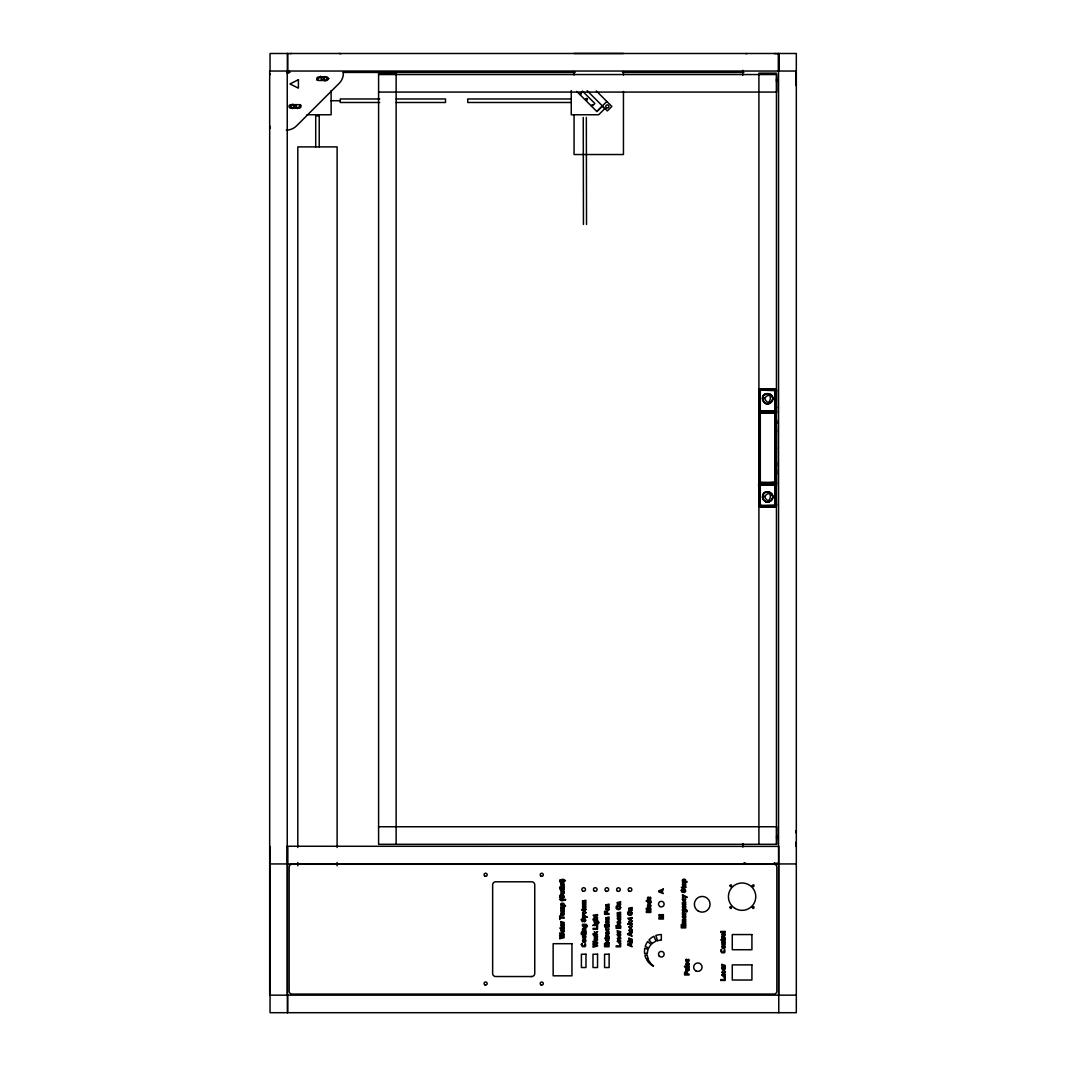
<?xml version="1.0" encoding="UTF-8"?>
<svg xmlns="http://www.w3.org/2000/svg" width="1066" height="1066" viewBox="0 0 1066 1066"><rect width="100%" height="100%" fill="white"/><g stroke="black" fill="none" stroke-linecap="round" stroke-linejoin="round"><path stroke-width="1.5" d="M759.485 464.336L759.485 466.668L759.392 462.191L759.125 484.324L775.115 484.71L776.408 483.804L776.368 482.445L758.899 482.445L758.899 483.991M759.485 447.787L759.485 427.533M758.965 390.662L760.271 389.436L775.009 389.317L776.408 390.716L760.271 390.089L758.872 390.929L759.392 389.823M776.408 504.564L776.168 505.924L775.009 506.23L759.179 505.497L759.392 487.269M758.872 473.117L758.899 474.343L758.899 470.386L758.872 474.223M758.899 462.457L758.979 464.203L759.485 448.04L759.392 449.905L758.872 448.48M759.005 433.476C759.192 428.199 759.498 436.354 758.872 432.263M776.408 390.995L775.302 388.877L759.365 389.17L759.458 408.238L759.458 407.079M758.872 390.369L759.951 388.877L775.955 389.21L775.275 388.917L776.408 390.249L776.368 407.812L775.608 408.345L776.368 407.305L775.608 407.332L776.075 389.343L759.951 388.877L758.872 390.369L759.965 389.277L775.009 389.61C777.207 389.183 776.701 391.528 775.608 389.756M775.608 488.481L775.875 506.403L759.965 506.696L776.075 506.23L776.368 504.778L775.608 505.564L758.899 505.324L759.325 506.35L775.115 506.723L759.991 506.483L758.872 505.431L758.872 504.564L760.271 506.723L760.271 388.837L775.315 388.983L776.368 389.916L759.965 389.103L758.872 390.249L760.271 388.877L759.125 390.476L759.991 389.69L775.275 389.69L775.302 506.696L776.381 505.044M775.315 506.084L776.408 505.324L776.075 488.481C775.555 487.069 776.634 487.269 775.528 488.481M775.608 482.218L776.408 482.991L776.408 466.188L775.542 466.721L775.542 464.629L776.408 464.31L776.408 430.744M775.608 449.959C777.554 445.601 774.649 443.723 776.408 447.067M775.608 433.689C777.807 431.104 774.462 413.435 776.408 422.935M776.101 408.065L776.408 407.065L775.608 408.331M759.392 389.17C760.631 388.624 757.793 390.662 759.965 388.903L775.009 388.89L775.009 506.71L775.875 506.417L776.275 505.324L775.009 506.723L759.232 506.27L758.872 504.791L760.271 506.23L775.009 506.35L776.408 505.324L775.009 506.51L759.179 505.937L759.392 488.268M776.168 470.466L776.368 474.343L776.408 468.547M775.995 431.304L775.995 429.371L775.875 433.635C776.288 429.278 775.209 432.769 776.408 429.145M571.283 90.57L571.243 114.782L598.679 114.742L604.782 108.639L602.303 106.147L596.893 111.557L576.706 91.383M776.408 470.492L776.368 474.343M775.782 448.04L776.275 449.732C776.368 444.549 775.395 449.959 775.875 449.905L776.381 447.907L775.875 449.905M775.542 431.517L776.408 432.476L776.381 429.638M776.381 466.348L776.381 464.323L776.381 466.348C774.822 453.383 776.434 469.267 776.408 465.202M758.872 429.038L758.872 420.057M760.271 389.676L775.009 388.97L776.368 390.023L775.275 389.077L759.965 389.277L758.872 390.249L759.752 506.63M775.608 506.563L775.808 390.263C776.701 389.183 776.155 389.73 775.009 389.17M759.392 407.505L759.272 389.983L758.872 390.929M758.899 411.569L775.009 410.863L776.408 411.756L759.485 411.476L759.392 418.645M759.365 505.324L758.899 504.751L759.179 505.497M758.979 505.244L759.392 487.868M775.875 407.305L776.101 390.076M759.205 407.079L759.738 388.997L759.645 505.377C759.978 507.296 758.446 505.297 759.965 506.457M776.075 488.481L775.608 505.564M758.965 413.115L775.115 413.115L775.009 411.902L759.991 411.929L758.899 413.115L776.408 413.115L776.408 407.079L775.608 408.131M759.485 470.519L759.179 474.29M758.899 423.908L758.899 420.177L758.872 424.548M758.872 467.987L758.899 464.456L758.872 466.109M775.542 468.6L776.408 466.602M758.872 469.986L759.485 468.574M775.875 488.268L775.608 486.256M758.979 423.895L758.899 420.177M776.408 424.654L776.408 425.907L775.542 425.694M776.408 421.283L776.368 420.177L776.301 423.895L776.168 412.129L759.991 411.929L776.408 412.755M775.995 466.602L775.635 464.896M759.272 466.602L759.099 464.323L758.899 466.348M758.872 430.664L758.899 429.638M758.872 471.465L758.899 470.386M759.392 407.865L758.872 407.079L759.392 408.584M758.872 426.84L759.485 425.707M775.608 408.744L776.408 407.079L775.608 407.785M776.408 426.933L776.381 427.786L775.542 427.506M775.528 484.644L776.381 483.644L776.368 487.135M759.392 487.402C759.179 490.48 757.193 481.126 760.271 483.058L776.368 482.445M776.381 470.386C775.075 471.932 776.861 477.235 775.782 470.519L775.608 474.263M759.485 431.783L758.979 429.545L758.899 433.369M775.528 390.156L775.528 505.404L776.381 505.564L775.275 506.483L760.271 506.59C757.606 504.365 760.538 507.403 759.485 506.443M775.608 487.775C777.434 489.201 774.902 486.376 776.101 487.628M759.205 472.491L759.392 474.277L759.272 470.492L759.392 472.505M758.872 422.856L758.899 421.949M759.019 472.491L759.099 470.466M758.979 411.796L759.365 411.076L758.872 412.928M762.576 399.137L763.762 401.962C757.18 392.594 776.341 390.702 772.197 400.909C763.642 412.116 756.74 388.33 770.971 394.82M762.55 496.903C762.67 487.735 777.327 493.145 771.531 500.181C761.657 508.629 758.499 486.442 770.985 493.078C766.601 488.828 759.605 495.77 763.762 500.194L762.576 497.382M772.703 398.191L771.518 395.366C775.675 399.79 768.706 406.719 764.309 402.508M775.542 423.842L776.368 420.177L776.301 423.895L776.368 420.177M772.73 496.903C772.903 501.073 767.347 503.645 764.309 500.74C768.693 504.951 775.675 498.035 771.518 493.611L772.703 496.423M776.155 421.976L775.995 423.868L776.101 420.27L776.381 423.908C777.327 421.31 774.795 421.39 775.782 423.855L775.608 420.324M776.155 463.963L775.608 462.138C776.714 467.854 776.008 459.273 776.408 463.603M762.55 398.671C762.35 394.473 767.96 391.928 770.985 394.833M772.73 398.671C772.903 402.855 767.32 405.413 764.295 402.495M775.782 470.519L775.875 474.277M760.271 506.696L760.271 389.05M776.315 431.304L776.168 429.451L776.381 431.41M758.899 431.397L759.485 429.318M758.899 407.812L759.392 412.795M775.875 407.998L776.408 407.065L775.608 407.572M775.315 506.283L759.991 505.884L775.009 505.471L759.738 505.817L775.275 505.884L776.261 504.978L775.009 506.257L759.965 506.283L775.275 506.23L760.271 505.67M776.168 447.947L776.275 449.732M759.005 487.882L759.005 487.762M776.368 407.372L775.635 408.345L776.275 407.692M776.408 505.324L776.101 506.137L776.275 389.65M758.899 464.256L759.179 462.258L759.165 463.937M795.916 85.533L796.062 71.116M758.899 482.858L759.645 484.617M758.872 485.51L759.392 484.724M758.899 483.271L775.275 483.644L776.381 482.858L776.408 484.204M775.528 506.63L775.995 389.303M759.485 484.084L775.808 484.537M775.115 484.71L775.009 483.644L759.991 483.644L775.115 484.71L760.271 484.71L775.009 484.404M776.168 431.703L775.875 433.635M759.099 447.613L759.005 445.855L759.205 447.387M775.542 464.043L775.875 462.191L775.782 464.07M758.899 487.708L759.392 486.949M759.738 483.045L775.115 482.445M775.542 447.493L775.875 445.681L776.408 447.773L775.542 447.787M758.899 487.135L759.392 486.402M775.009 389.903L759.991 389.69L775.115 390.103L775.115 388.85M776.368 409.051L775.608 409.904M758.899 486.349L759.392 485.67M776.301 505.817L775.995 506.27M759.738 411.409L775.115 410.863M776.368 485.363L775.608 484.59M776.368 409.957L775.608 410.743M775.608 445.628L776.408 448.933L776.315 448M759.485 505.724L759.991 506.643M759.392 432.01L759.179 433.556L759.485 431.517M775.608 487.588L776.408 488.508L775.608 486.789M776.275 433.476L775.995 431.757L776.101 433.556M758.899 449.639L758.872 447.773L759.392 449.905L759.392 448.253M775.995 448L776.101 449.825M776.408 412.395L776.368 411.556L776.368 412.262M776.368 413.648L775.608 414.208M759.272 431.304L759.272 429.371L759.325 431.064M759.272 431.757L759.179 433.556M775.009 506.257L759.991 506.23L775.542 506.563M776.368 415.14L775.608 415.607M776.501 81.722L776.501 78.751M776.634 838.689L776.634 835.717M759.179 449.825L758.899 445.948M292.87 104.148L290.565 106.453L292.804 108.679M317.015 80.003L320.799 76.219M297.334 108.612L300.785 105.161M324.93 81.016L327.235 78.711L324.997 76.486M580.277 94.834L581.263 93.848L580.517 93.102L582.502 91.116L594.908 103.522L592.923 105.507L592.176 104.761L591.19 105.761M596.893 111.464L606.86 101.483M776.368 451.424L775.608 451.651M776.368 435.128L775.608 435.354M775.608 409.224L776.368 408.331M776.035 464.749L775.542 464.336M775.608 411.756L776.301 411.796M776.275 453.29L775.608 453.396M759.965 506.084L775.009 505.897M776.275 436.967L775.608 437.06M776.301 464.203L776.368 462.457L776.315 464.083M775.608 417.112L776.368 416.753M775.608 418.698L776.368 418.432M776.275 455.129L775.608 455.155M776.275 438.766L775.608 438.792M745.854 53.713L746.933 53.58M759.645 506.577L758.899 505.604M775.315 506.67L760.271 506.51M775.875 472.505L776.101 474.29M775.009 412.729L759.991 412.515L775.115 413.115M760.271 482.831L775.275 483.058M760.271 411.17L775.275 411.369M775.009 411.743L760.271 411.929L775.275 411.929L759.951 410.89M775.009 483.484L760.271 483.191M760.271 412.515L775.275 412.515M775.115 390.103L759.965 389.49M760.271 411.369L775.009 411.249M775.009 482.925L759.951 482.445M760.271 506.337L775.009 506.47M775.009 389.61L759.965 389.277L776.275 389.903M778.513 53.713L774.302 53.58M796.315 71.036L269.685 71.036L269.685 995.164L796.315 995.164M286.887 72.435L290.005 72.435M342.879 72.435L575.16 72.435M622.517 72.435L743.881 72.435M378.59 74.54L776.661 74.54L776.661 92.076L378.59 92.076M379.723 98.978L340.254 98.978L340.254 102.483L379.723 102.483M396.166 98.978L445.508 98.978L445.508 102.483L396.166 102.483M571.349 98.978L467.747 98.978L467.747 102.483L571.349 102.483M330.886 100.724L340.254 100.724M319.2 115.888L315.709 115.888L315.709 146.895M760.271 389.436L775.315 389.49M378.59 826.75L776.661 826.75L776.661 844.299L378.59 844.299L378.59 73.141L396.139 73.141L396.139 844.299M286.887 846.257L778.766 846.404L778.766 1012.7M774.449 863.3L778.66 863.3M778.66 863.727L774.449 863.727L774.449 862.634M796.315 863.94L269.898 863.94L269.898 995.164M306.941 114.742L331.153 114.782L331.113 90.57M531.721 976.549L496.156 976.523A3.105 3.105 0 0 1 492.639 973.018L492.639 885.3A3.105 3.105 0 0 1 496.156 881.795L531.241 881.795A3.105 3.105 0 0 1 534.746 885.3L534.746 973.018A3.105 3.105 0 0 1 531.721 976.549L531.241 976.523M760.271 483.817L775.275 484.191M760.271 412.089L775.009 412.369M775.608 456.928L776.368 456.981M775.608 440.538L776.368 440.578M684.465 882.981L683.772 882.981A1.559 1.559 0 0 0 682.453 884.287C681.84 886.885 686.411 886.899 685.798 884.287A1.572 1.572 0 0 0 685.331 883.434M649.527 904.128L648.821 904.128A1.599 1.599 0 0 0 647.968 904.581A1.559 1.559 0 0 0 647.515 905.434C646.902 908.032 651.473 908.045 650.846 905.434M723.894 933.017L723.201 933.017A1.559 1.559 0 0 0 721.882 934.322C721.269 936.921 725.839 936.934 725.226 934.322M723.894 945.196L723.201 945.196A1.559 1.559 0 0 0 721.882 946.501C721.269 949.1 725.839 949.113 725.226 946.501M584.568 935.268L583.862 935.268A1.559 1.559 0 0 0 582.556 936.561C581.943 939.173 586.513 939.173 585.887 936.561A1.572 1.572 0 0 0 585.434 935.721M596.214 937.707L595.508 937.707A1.599 1.599 0 0 0 594.641 938.147A1.559 1.559 0 0 0 594.202 938.999C593.589 941.611 598.159 941.611 597.533 938.999M584.568 939.093L583.862 939.093A1.559 1.559 0 0 0 582.556 940.399C581.943 942.997 586.513 942.997 585.887 940.399A1.572 1.572 0 0 0 585.434 939.546M775.608 442.257L776.368 442.403M775.608 458.7L776.368 458.833M775.608 475.996L776.368 476.196M747.079 863.873L744.108 862.634M775.608 443.962L776.368 444.202M775.608 460.432L776.368 460.672M775.608 477.688L776.368 477.994M775.608 488.001L776.408 488.481M775.608 479.3L776.368 479.727M758.872 472.465L759.005 474.317M775.608 480.819L776.408 481.672M775.608 483.484L775.782 484.084M775.608 485.51L776.368 486.349M759.392 409.744L758.899 409.051M758.899 407.385L759.392 408.105M759.392 506.337L758.872 505.124M759.392 409.064L758.899 408.331M596.294 90.916L611.831 106.453L607.367 110.917L587.126 90.677M775.875 390.036L775.782 389.13M759.005 505.884L759.179 389.383M795.636 830.894L796.195 832.999M758.899 447.84L759.005 449.732M758.872 412.409L758.872 413.115M586.34 117.42L586.527 224.433M583.249 117.433L583.448 224.433M796.049 842.113L796.049 846.324M778.766 53.487L778.766 71.036M778.553 53.487L778.553 995.164M778.513 53.58L778.513 71.116M776.448 844.299L776.448 73.141L758.912 73.141L758.912 844.299M742.869 843.512L742.869 847.11M742.722 70.329L742.722 75.326M623.45 53.487L574.068 53.487M623.45 71.555L623.45 75.02M623.45 91.463L623.45 154.53L574.068 154.53L574.068 114.702M574.068 71.555L574.068 75.02M337.109 847.483L337.109 146.895L297.814 146.895L297.814 847.483M337.109 862.461L337.109 865.779M319.227 115.888L319.227 146.895M297.814 862.461L297.814 865.779M287.58 53.487L287.58 71.036M287.58 846.404L287.58 863.94M287.58 995.164L287.58 1012.7M287.514 53.487L287.514 71.036M287.514 846.404L287.514 1012.7M287.234 71.036L287.234 995.164M270.044 71.036L270.044 53.487L796.315 53.487L796.315 1012.7L270.044 1012.7L270.044 995.164M270.044 846.404L270.044 863.94M659.174 956.002A2.772 2.772 0 0 1 658.535 954.376M658.535 954.07A2.772 2.772 0 0 1 660.254 951.632A2.812 2.812 0 0 1 663.812 952.897A2.812 2.812 0 0 1 662.905 956.535A2.812 2.812 0 0 1 659.174 956.015M649.354 904.128A1.599 1.599 0 0 1 650.66 905.42M684.252 883.008A1.559 1.559 0 0 1 685.092 883.434M723.681 945.222A1.559 1.559 0 0 1 724.96 946.475M723.681 933.043A1.559 1.559 0 0 1 724.96 934.309M584.355 939.119A1.559 1.559 0 0 1 585.181 939.546M584.355 935.282A1.559 1.559 0 0 1 585.181 935.721M596.041 937.707A1.599 1.599 0 0 1 597.346 938.999M339.161 53.487A4.211 4.211 0 0 1 340.774 53.806M286.301 130.119A14.418 14.418 0 0 0 296.495 125.908L339.161 83.361A14.324 14.324 0 0 0 343.372 73.208M269.685 75.246A2.105 2.105 0 0 1 270.311 73.754M270.258 128.013A4.211 4.211 0 0 1 269.685 125.908M289.339 71.036A1.865 1.865 0 0 1 287.234 73.141M290.392 53.766A2.105 2.105 0 0 1 291.444 53.487M616.908 926.154L616.894 927.447L617.92 927.447L617.747 925.834L616.908 926.154M684.585 972.858L684.572 974.99L689.049 974.99L689.049 974.084L687.357 974.084C688.396 971.979 684.865 970.353 684.585 972.858M729.824 907.379C731.529 911.243 732.648 904.235 729.824 907.379M618.693 926.207L618.666 927.447L619.866 927.447L619.666 925.661L618.693 926.207M328.714 78.578L327.115 80.483L318.534 80.483A1.759 1.759 0 0 1 316.789 78.724A1.759 1.759 0 0 1 318.534 76.979L327.262 77.005L328.714 78.578M647.315 953.47L644.61 953.457A16.843 16.843 0 0 1 644.797 948.194L648.141 949.406A14.031 14.031 0 0 0 647.315 953.47M764.575 398.244C770.398 411.05 773.903 387.531 764.575 398.244M764.575 496.476C770.398 509.281 773.903 485.763 764.575 496.476M587.166 925.821C586.313 930.005 586.22 922.996 585.807 925.834C585.047 929.499 581.263 925.901 582.596 924.275L586.367 924.382L587.166 925.821M598.812 922.343C597.973 926.647 597.72 919.092 597.493 922.636C596.121 925.941 593.136 922.237 594.242 920.797L598.013 920.891L598.812 922.343M687.064 910.79C686.277 915.068 685.891 907.606 685.744 911.084C684.385 914.388 681.401 910.684 682.507 909.245L686.277 909.338L687.064 910.79M685.358 972.992C685.731 976.509 687.583 971.153 685.358 972.992M585.914 912.776C585.301 910.964 584.621 917.08 582.516 912.842C583.369 915.174 583.675 908.139 585.914 912.776M620.705 938.253C619.919 936.201 619.652 942.69 617.307 938.333C618.147 940.652 618.453 933.616 620.705 938.253M632.218 921.357C631.592 919.558 631.005 925.688 628.833 921.424C629.686 923.782 629.979 916.72 632.218 921.357M632.218 926.581C631.445 924.528 631.179 931.018 628.833 926.647C629.673 928.979 629.979 921.943 632.218 926.581M632.218 930.072C631.445 928.006 631.179 934.496 628.833 930.138C629.673 932.457 629.979 925.421 632.218 930.072M689.129 963.997L688.13 965.556L688.29 963.411L687.144 965.343L685.744 964.397L686.597 962.625L686.517 964.61L687.85 962.531L689.129 963.997M725.253 971.925C724.64 970.14 724.014 976.243 721.855 972.005C722.695 974.324 723.014 967.288 725.253 971.925M616.188 925.768L616.148 928.353L620.625 928.353C621.998 924.142 617.707 924.062 616.188 925.768M605.741 929.405C606.501 934.682 611.231 927.167 607.807 929.046C608.22 932.883 605.901 926.66 605.741 929.405M682.44 899.411C683.199 904.701 687.93 897.172 684.505 899.051C685.132 902.822 682.546 896.679 682.44 899.411M581.303 919.718L582.196 921.704L583.435 921.344L584.395 919.198L585.154 920.051L584.381 921.917L585.9 920.464L584.914 918.319L583.568 918.665L582.622 920.851L582.636 918.399L581.303 919.718M681.214 890.403L682.107 892.389L683.346 892.029L684.305 889.883L685.065 890.736L684.292 892.602L685.798 891.149L684.812 889.004L683.466 889.35L682.52 891.536L682.546 889.084L681.214 890.403M560.889 930.631C561.076 929.246 562.155 934.909 564.247 931.551A1.359 1.359 0 0 0 564.007 930.765L564.18 929.579L560.889 930.631M605.768 908.765C605.981 907.446 607.007 913.029 609.126 909.684A1.359 1.359 0 0 0 608.886 908.912L609.046 907.712L605.768 908.765M605.768 932.79C605.981 931.457 607.007 937.041 609.126 933.709A1.359 1.359 0 0 0 608.886 932.923L609.046 931.737L605.768 932.79M617.334 918.586C617.547 917.266 618.586 922.85 620.705 919.505A1.359 1.359 0 0 0 620.465 918.719L620.625 917.533L617.334 918.586M617.334 941.225C617.547 939.906 618.586 945.489 620.705 942.144A1.359 1.359 0 0 0 620.465 941.358L620.625 940.172L617.334 941.225M721.895 974.897C722.108 973.578 723.148 979.161 725.253 975.816A1.359 1.359 0 0 0 725.013 975.03L725.186 973.844L721.895 974.897M776.315 464.549L776.168 466.535L776.315 464.549M581.316 944.409L582.249 946.568L584.581 946.755A1.972 1.972 0 0 0 585.58 946.008C585.887 942.304 584.541 943.13 584.568 945.795C580.624 947.607 583.488 940.652 581.316 944.409M720.643 950.512L721.575 952.671L723.921 952.857A1.972 1.972 0 0 0 724.907 952.125C725.213 948.407 723.881 949.233 723.907 951.898C719.95 953.71 722.828 946.755 720.643 950.512M564.26 896.626C564.394 900.077 558.278 899.038 559.77 895.746A1.932 1.932 0 0 1 560.569 894.8L563.301 894.787L564.26 896.626M620.705 907.552C620.852 911.004 614.722 909.964 616.215 906.673A1.932 1.932 0 0 1 617.014 905.727L619.759 905.714L620.705 907.552M632.231 913.295C632.365 916.747 626.248 915.707 627.741 912.416A1.932 1.932 0 0 1 628.54 911.457L631.272 911.457L632.231 913.295M605.755 921.93C605.142 924.542 609.712 924.542 609.099 921.93A1.572 1.572 0 0 0 608.646 921.091A1.612 1.612 0 0 0 607.767 920.638L607.074 920.638A1.559 1.559 0 0 0 605.755 921.93M560.889 884.527L561.116 885.713A1.479 1.479 0 0 0 561.862 886.246C563.514 887.072 565.167 884.753 563.701 883.581C562.995 886.006 563.887 884.34 561.609 883.541A1.346 1.346 0 0 0 560.982 884.22L560.889 884.527M560.889 913.762L561.116 914.948A1.479 1.479 0 0 0 561.862 915.481C563.514 916.307 565.167 913.988 563.701 912.816C562.995 915.241 563.887 913.575 561.609 912.776A1.346 1.346 0 0 0 560.982 913.455L560.889 913.762M564.247 881.742L560.929 882.981L559.783 881.715L564.127 881.062L564.247 881.742M560.889 925.248L561.116 926.434A1.479 1.479 0 0 0 561.862 926.98C563.514 927.793 565.167 925.488 563.701 924.302C562.995 926.74 563.887 925.061 561.609 924.262A1.346 1.346 0 0 0 560.982 924.942L560.889 925.248M564.247 889.057L560.929 890.283L559.783 889.031L564.127 888.378L564.247 889.057M564.247 928.033L560.929 929.272L559.783 928.02L564.127 927.353L564.247 928.033M582.556 906.873L582.782 908.059A1.479 1.479 0 0 0 583.528 908.605C585.181 909.431 586.833 907.113 585.367 905.927C584.661 908.365 585.554 906.686 583.275 905.887A1.346 1.346 0 0 0 582.636 906.566L582.556 906.873M585.914 909.658L582.596 910.897L581.45 909.644L585.794 908.978L585.914 909.658M597.56 915.241L594.242 916.48L593.096 915.214L597.44 914.561L597.56 915.241M609.126 926.714L605.808 927.94L604.662 926.687L608.992 926.034L609.126 926.714M609.126 938.2L605.808 939.439L604.662 938.173L608.992 937.52L609.126 938.2M617.334 922.263L617.56 923.449A1.479 1.479 0 0 0 618.307 923.982C619.972 924.808 621.611 922.49 620.159 921.317C619.439 923.742 620.345 922.063 618.053 921.277A1.346 1.346 0 0 0 617.427 921.957L617.334 922.263M617.334 934.442L617.56 935.628A1.479 1.479 0 0 0 618.307 936.175C619.972 937.001 621.611 934.682 620.159 933.496C619.439 935.935 620.345 934.256 618.053 933.456A1.346 1.346 0 0 0 617.427 934.136L617.334 934.442M632.218 918.239L628.9 919.478L627.754 918.226L632.098 917.573L632.218 918.239M647.515 898.025L647.742 899.211A1.479 1.479 0 0 0 648.488 899.744C650.153 900.57 651.792 898.252 650.34 897.079C649.62 899.504 650.526 897.838 648.235 897.039A1.346 1.346 0 0 0 647.608 897.719L647.515 898.025M682.453 906.82L682.68 908.005A1.479 1.479 0 0 0 683.426 908.538C685.092 909.365 686.731 907.046 685.278 905.873C684.559 908.299 685.465 906.62 683.173 905.833A1.346 1.346 0 0 0 682.546 906.513L682.453 906.82M682.453 916.56L682.68 917.746A1.479 1.479 0 0 0 683.426 918.292C685.092 919.119 686.731 916.8 685.278 915.614C684.559 918.053 685.465 916.374 683.173 915.574A1.346 1.346 0 0 0 682.546 916.254L682.453 916.56M685.824 887.312L682.507 888.551L681.347 887.298L685.691 886.632L685.824 887.312M685.758 960.186L685.984 961.372A1.479 1.479 0 0 0 686.731 961.918C688.396 962.731 690.035 960.426 688.583 959.24C687.863 961.665 688.769 960 686.477 959.2A1.346 1.346 0 0 0 685.851 959.88L685.758 960.186M721.895 968.115L722.122 969.3A1.479 1.479 0 0 0 722.868 969.847C724.52 970.673 726.173 968.354 724.707 967.182C723.987 969.607 724.893 967.928 722.615 967.128A1.346 1.346 0 0 0 721.975 967.808L721.895 968.115M725.253 939.786L721.935 941.025L720.776 939.772L725.12 939.106L725.253 939.786M560.41 896.359C562.715 901.25 564.807 892.628 560.41 896.359M616.868 907.299C619.159 912.176 621.251 903.555 616.868 907.299M628.394 913.029C630.686 917.919 632.778 909.285 628.394 913.029M582.542 928.952L582.596 931.098L585.847 931.098L585.847 930.232L583.182 929.525L585.847 928.992L585.847 928.126L582.542 928.952M605.755 904.927L605.808 907.059L609.046 907.059L609.046 906.207L606.381 905.487L609.046 904.967L609.046 904.101L605.755 904.927M605.755 917.799L605.808 919.945L609.046 919.945L609.046 919.079L606.381 918.372L609.046 917.839L609.046 916.987L605.755 917.799M617.334 902.556L617.374 904.688L620.625 904.688L620.625 903.835L617.96 903.129L620.625 902.596L620.625 901.729L617.334 902.556M628.86 908.285L628.9 910.431L632.151 910.431L632.151 909.578L629.486 908.858L632.151 908.325L632.151 907.472L628.86 908.285M682.453 902.782L682.507 904.914L685.744 904.914L685.744 904.061L683.079 903.342L685.744 902.822L685.744 901.956L682.453 902.782M721.882 942.357L721.935 944.503L725.173 944.503L725.173 943.65L722.508 942.93L725.173 942.397L725.173 941.545L721.882 942.357M594.202 917.813L594.655 919.092L593.002 919.092L593.002 919.945L597.493 919.945L597.493 919.092L594.828 918.386L597.493 917.853L597.493 916.987L594.202 917.813M583.235 936.748C584.768 939.852 586.034 934.336 583.235 936.748M583.235 940.585C584.768 943.677 586.034 938.173 583.235 940.585M594.881 939.186C596.414 942.291 597.693 936.774 594.881 939.186M606.447 922.117C607.98 925.221 609.246 919.705 606.447 922.117M648.208 905.62C649.727 908.725 651.006 903.208 648.208 905.62M683.146 884.474C684.678 887.565 685.944 882.062 683.146 884.474M722.575 934.509C724.014 937.6 725.493 932.137 722.575 934.509M722.575 946.688C724.014 949.766 725.493 944.316 722.575 946.688M560.889 904.221L560.929 906.313L565.42 906.313L565.42 905.447L563.781 905.447L563.994 903.741A1.466 1.466 0 0 0 563.261 903.235L561.835 903.235A1.439 1.439 0 0 0 561.102 903.741L560.889 904.221M682.453 880.223L682.507 882.302L686.984 882.302L686.984 881.449L685.345 881.449L685.571 879.743A1.466 1.466 0 0 0 684.825 879.237L683.399 879.237A1.439 1.439 0 0 0 682.68 879.743L682.453 880.223M650.886 902.262L650.633 903.009A1.479 1.479 0 0 1 649.887 903.528C646.702 904.768 648.541 900.144 646.329 901.316L646.329 900.45L650.806 900.45L650.886 902.262M587.166 917.146C586.646 917.986 584.688 915.188 582.596 917.919L582.596 917L584.901 916.227L582.596 915.467L582.596 914.575L587.166 917.146M687.064 897.239C686.557 898.065 684.599 895.267 682.507 898.012L682.507 897.092L684.812 896.319L682.507 895.56L682.507 894.667L687.064 897.239M560.889 907.872L560.929 911.923L564.18 911.923L564.18 911.057L561.515 910.404L564.18 909.951L564.18 909.098L561.515 908.459L564.18 908.005L564.18 907.139L560.889 907.872M563.568 904.714C561.329 907.366 561.342 902.142 563.568 904.714M582.556 900.997L582.596 905.034L585.847 905.034L585.847 904.181L583.182 903.528L585.847 903.075L585.847 902.209L583.182 901.57L585.847 901.116L585.847 900.264L582.556 900.997M617.347 912.896L617.374 916.933L620.625 916.933L620.625 916.08L617.96 915.428L620.625 914.974L620.625 914.108L617.96 913.469L620.625 913.016L620.625 912.163L617.347 912.896M685.145 880.716C683.026 883.314 682.853 878.157 685.145 880.716M682.467 919.731L682.507 923.782L685.744 923.782L685.744 922.916L683.079 922.263L685.744 921.81L685.744 920.957L683.079 920.318L685.744 919.865L685.744 918.999L682.467 919.731M564.247 892.695L563.701 893.668L560.929 893.774L560.929 892.922L563.594 892.375L560.929 891.682L560.929 890.816L564.18 890.816L564.247 892.695M689.129 969.754L688.583 970.726L685.811 970.833L685.811 969.98L688.476 969.434L685.811 968.741L685.811 967.888L689.049 967.888L689.129 969.754M650.207 902.023C647.861 904.661 648.008 899.411 650.207 902.023M585.7 99.031C586.993 103.056 588.832 96.193 585.7 99.031M729.85 885.526C731.143 889.537 732.982 882.688 729.85 885.526M752.303 885.526C753.595 889.537 755.434 882.688 752.303 885.526M752.303 907.273C753.595 911.297 755.434 904.434 752.303 907.273M560.903 921.557L560.929 923.383L564.18 923.383L564.18 922.516L560.903 921.557M594.215 935.215L594.242 937.041L597.493 937.041L597.493 936.188L594.215 935.215M605.768 935.202L605.808 937.027L609.046 937.027L609.046 936.175L605.768 935.202M617.347 930.751L617.374 932.577L620.625 932.577L620.625 931.724L617.347 930.751M628.873 938.227L628.9 940.065L632.151 940.065L632.151 939.199L628.873 938.227M682.467 912.869L682.507 914.695L685.744 914.695L685.744 913.842L682.467 912.869M721.895 936.801L721.935 938.626L725.173 938.626L725.173 937.76L721.895 936.801M721.895 964.424L721.935 966.249L725.186 966.249L725.186 965.396L721.895 964.424M563.648 931.284C562.515 932.857 562.648 929.126 563.648 931.284M608.513 909.431C607.393 910.99 607.513 907.259 608.513 909.431M608.513 933.443C607.393 935.015 607.513 931.271 608.513 933.443M620.092 919.238C618.973 920.811 619.093 917.08 620.092 919.238M620.092 941.891C618.973 943.45 619.093 939.719 620.092 941.891M724.653 975.563C723.521 977.122 723.641 973.391 724.653 975.563M759.325 447.334L759.179 445.761L759.325 447.334M561.569 884.567C561.755 886.859 563.035 883.274 561.569 884.567M561.569 913.802C561.755 916.094 563.035 912.509 561.569 913.802M561.569 925.301C561.755 927.58 563.035 923.995 561.569 925.301M583.222 906.926C583.408 909.205 584.701 905.62 583.222 906.926M618.014 922.303C618.2 924.582 619.479 921.011 618.014 922.303M618.014 934.496C618.2 936.774 619.479 933.19 618.014 934.496M648.195 898.065C648.381 900.357 649.66 896.773 648.195 898.065M683.133 906.86C683.319 909.138 684.612 905.567 683.133 906.86M683.133 916.613C683.319 918.892 684.612 915.308 683.133 916.613M686.437 960.239C686.624 962.518 687.916 958.934 686.437 960.239M722.561 968.168C722.748 970.446 724.041 966.875 722.561 968.168M583.235 925.568C584.128 928.606 586.38 923.729 583.235 925.568M594.895 922.09C595.774 925.128 598.026 920.251 594.895 922.09M683.146 910.537C683.972 913.549 686.384 908.752 683.146 910.537M653.405 965.783L653.165 966.129A16.843 16.843 0 0 1 649.847 963.717L650.526 963.158A14.031 14.031 0 0 0 653.285 965.703L653.405 965.783M607.38 941.811L605.808 942.93L606.701 941.305L605.808 939.692L607.34 940.785L609.046 939.586L608.046 941.305L609.046 942.984L607.38 941.811M649.86 962.292L649.007 962.891A15.164 15.164 0 0 1 646.809 959.92L648.288 959.387A14.031 14.031 0 0 0 649.834 962.265L649.86 962.292M560.29 879.783L559.623 880.783L561.862 880.09A6.036 6.036 0 0 1 563.994 880.223L565.5 880.769L563.168 879.277L560.29 879.783M597.493 931.591L595.428 932.777L594.242 931.671L595.388 933.736L593.002 933.736L593.002 934.602L597.493 934.602L596.027 933.336L597.493 931.591M565.5 899.877L562.115 900.823A4.557 4.557 0 0 1 560.876 900.543L559.623 899.278L563.088 899.997A6.742 6.742 0 0 0 565.5 899.291L565.5 899.877M298.4 79.723L289.979 83.948L298.4 88.145L298.4 79.723M663.225 889.057L658.748 890.856L658.748 891.816L663.225 893.561L662.213 892.229L663.225 889.057M632.151 931.791L627.661 933.589L627.661 934.549L632.151 936.294L631.139 934.962L632.151 931.791M632.151 942.237L627.661 944.036L627.661 944.996L632.151 946.741L631.139 945.409L632.151 942.237M661.453 890.723L659.787 891.349L661.453 891.949L661.453 890.723M630.379 933.456L628.713 934.082L630.379 934.682L630.379 933.456M630.379 943.903L628.713 944.516L630.379 945.129L630.379 943.903M647.901 958.267L646.196 958.787A16.843 16.843 0 0 1 644.917 955.189L647.329 955.189A13.925 13.925 0 0 0 647.901 958.267M657.469 940.718L655.843 935.482A16.843 16.843 0 0 1 661.333 934.562L661.333 940.172A14.031 14.031 0 0 0 657.469 940.718M649.381 910.311L646.329 911.124L646.329 912.483L650.806 912.483L650.806 911.643L647.275 911.643L650.806 910.75L650.806 909.884L647.275 908.992L650.806 908.992L650.806 908.152L646.329 908.152L646.329 909.511L649.381 910.311M564.18 934.909L560.823 935.801L564.18 936.694L564.18 937.667L559.69 938.746L559.69 937.813L562.781 937.134L559.69 936.321L559.69 935.242L562.821 934.456L559.69 933.763L559.69 932.857L564.18 933.949L564.18 934.909M661.973 916.84L658.908 917.653L658.908 919.012L663.398 919.012L663.398 918.159L659.867 918.159L663.398 917.28L663.398 916.4L659.867 915.521L663.398 915.521L663.398 914.668L658.908 914.668L658.908 916.027L661.973 916.84M597.493 943.33L594.135 944.236L597.493 945.116L597.493 946.102L593.002 947.168L593.002 946.248L596.094 945.569L593.002 944.756L593.002 943.677L596.134 942.89L593.002 942.197L593.002 941.291L597.493 942.371L597.493 943.33M299.2 104.655L290.778 104.655A1.759 1.759 0 0 0 289.019 106.413A1.759 1.759 0 0 0 290.778 108.172L299.2 108.172A1.759 1.759 0 0 0 300.945 106.413A1.759 1.759 0 0 0 299.2 104.655M774.023 864.26L291.964 864.26A2.812 2.812 0 0 0 289.153 867.058L289.153 991.26A2.812 2.812 0 0 0 291.964 994.072L774.023 994.072A2.812 2.812 0 0 0 776.834 991.26L776.834 867.058A2.812 2.812 0 0 0 774.023 864.26M564.18 886.992L559.69 886.992L559.69 887.845L564.18 887.845L564.18 886.992M605.328 911.283L604.569 911.283L604.569 914.362L609.046 914.362L609.046 913.455L607.14 913.455L607.14 911.577L606.381 911.577L606.381 913.455L605.328 913.455L605.328 911.283M560.45 915.921L559.69 915.921L559.69 919.478L560.45 918.146L564.18 918.146L564.18 917.24L560.45 917.24L560.45 915.921M628.46 923.489L627.661 924.355L628.46 923.489M632.151 923.489L628.9 923.489L628.9 924.355L632.151 924.355L632.151 923.489M682.027 924.568L681.267 924.568L681.267 927.886L685.744 927.886L685.744 924.475L684.998 924.475L684.998 926.98L683.772 926.98L683.772 924.728L683.013 924.728L683.013 926.98L682.027 926.98L682.027 924.568M593.802 924.662L593.002 925.515L593.802 924.662M597.493 924.662L594.242 924.662L594.242 925.515L597.493 925.515L597.493 924.662M605.368 924.648L604.569 925.501L605.368 924.648M609.046 924.648L605.808 924.648L605.808 925.501L609.046 925.501L609.046 924.648M597.493 926.154L596.733 926.154L596.733 928.406L593.042 928.406L593.042 929.312L597.493 929.312L597.493 926.154M725.173 931.457L720.696 931.457L720.696 932.324L725.173 932.324L725.173 931.457M582.156 931.964L581.356 932.83L582.156 931.964M585.847 931.964L582.596 931.964L582.596 932.83L585.847 932.83L585.847 931.964M585.847 933.709L581.356 933.709L581.356 934.562L585.847 934.562L585.847 933.709M751.916 934.562L732.275 934.562L732.275 949.726L751.916 949.726L751.916 934.562M628.46 940.905L627.661 941.758L628.46 940.905M632.151 940.905L628.9 940.905L628.9 941.758L632.151 941.758L632.151 940.905M605.328 943.41L604.569 943.41L604.569 946.741L609.046 946.741L609.046 943.33L608.3 943.33L608.3 945.835L607.074 945.835L607.074 943.583L606.314 943.583L606.314 945.835L605.328 945.835L605.328 943.41M571.949 943.69L553.147 943.69L553.147 975.816L571.949 975.816L571.949 943.69M620.625 943.637L619.866 943.637L619.866 945.888L616.175 945.888L616.175 946.795L620.625 946.795L620.625 943.637M585.967 954.217L581.41 954.217L581.41 967.542L585.967 967.542L585.967 954.217M597.546 954.217L592.989 954.217L592.989 967.542L597.546 967.542L597.546 954.217M609.126 954.217L604.569 954.217L604.569 967.542L609.126 967.542L609.126 954.217M751.916 964.877L732.275 964.877L732.275 980.027L751.916 980.027L751.916 964.877M689.049 966.129L684.572 966.129L684.572 966.995L689.049 966.995L689.049 966.129M725.186 977.309L724.427 977.309L724.427 979.561L720.736 979.561L720.736 980.467L725.186 980.467L725.186 977.309M648.488 947.927L645.276 946.408A15.031 15.031 0 0 1 647.702 941.505L651.073 944.636A14.031 14.031 0 0 0 648.714 948.06L648.488 947.927M652.165 943.583L649.007 939.919A16.843 16.843 0 0 1 653.951 936.268L655.99 941.238A13.791 13.791 0 0 0 652.179 943.583M606.567 107.773A1.546 1.546 0 0 0 608.873 106.427A1.546 1.546 0 0 0 606.567 105.094A1.546 1.546 0 0 0 606.567 107.773M735.26 908.525A13.685 13.685 0 0 0 755.781 896.666A13.685 13.685 0 0 0 735.26 884.82A13.685 13.685 0 0 0 735.26 908.525M659.921 906.54A2.812 2.812 0 0 0 664.131 904.115A2.812 2.812 0 0 0 659.921 901.676A2.812 2.812 0 0 0 659.921 906.54M698.283 911.084A7.862 7.862 0 0 0 710.076 904.288A7.862 7.862 0 0 0 698.297 897.479A7.862 7.862 0 0 0 698.283 911.084M695.712 970.793A4.211 4.211 0 0 0 702.068 967.208A4.211 4.211 0 0 0 695.792 963.491A4.211 4.211 0 0 0 695.712 970.793M594.348 891.096A1.826 1.826 0 0 0 597.093 889.524A1.826 1.826 0 0 0 594.362 887.925A1.826 1.826 0 0 0 594.348 891.096M605.928 891.096A1.826 1.826 0 0 0 608.673 889.51A1.826 1.826 0 0 0 605.928 887.938A1.826 1.826 0 0 0 605.928 891.096M484.857 984.864A1.546 1.546 0 0 0 487.175 983.532A1.546 1.546 0 0 0 484.857 982.199A1.546 1.546 0 0 0 484.857 984.864M484.857 876.119A1.546 1.546 0 0 0 487.175 874.773A1.546 1.546 0 0 0 484.857 873.44A1.546 1.546 0 0 0 484.857 876.119M582.769 891.083A1.826 1.826 0 0 0 585.514 889.537A1.826 1.826 0 0 0 582.796 887.925A1.826 1.826 0 0 0 582.769 891.083M629.087 891.163A1.826 1.826 0 0 0 631.845 889.604A1.826 1.826 0 0 0 629.113 888.005A1.826 1.826 0 0 0 629.087 891.163M617.507 891.163A1.826 1.826 0 0 0 620.265 889.604A1.826 1.826 0 0 0 617.534 888.005A1.826 1.826 0 0 0 617.507 891.163M540.968 984.904A1.546 1.546 0 0 0 543.3 983.598A1.546 1.546 0 0 0 541.008 982.239A1.546 1.546 0 0 0 540.968 984.904M540.982 876.119A1.546 1.546 0 0 0 543.3 874.786A1.546 1.546 0 0 0 540.995 873.44A1.546 1.546 0 0 0 540.982 876.119M294.323 107.586A1.333 1.333 0 0 0 296.348 106.48A1.333 1.333 0 0 0 294.376 105.281A1.333 1.333 0 0 0 294.323 107.586M322.079 79.883A1.333 1.333 0 0 0 324.091 78.751A1.333 1.333 0 0 0 322.092 77.578A1.333 1.333 0 0 0 322.079 79.883M294.109 107.599A1.479 1.479 0 0 0 296.481 106.68A1.479 1.479 0 0 0 294.496 105.081A1.479 1.479 0 0 0 294.109 107.599M321.839 79.857A1.479 1.479 0 0 0 324.224 78.951A1.479 1.479 0 0 0 322.252 77.338A1.479 1.479 0 0 0 321.839 79.857"/></g></svg>
